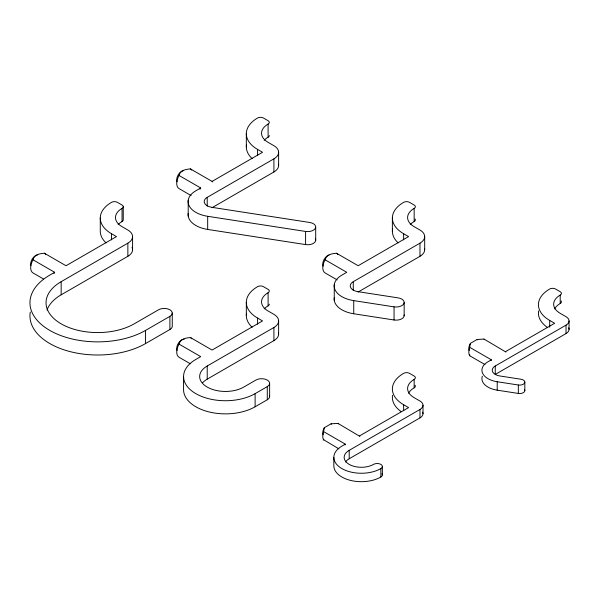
<?xml version="1.0" encoding="UTF-8"?>
<svg xmlns="http://www.w3.org/2000/svg" width="599" height="599" viewBox="0 0 599 599"><rect width="100%" height="100%" fill="white"/><g stroke="black" fill="none" stroke-linecap="round" stroke-linejoin="round"><path stroke-width="0.9" d="M188.206 216.037L188.206 200.238M315.291 238.604A8.042 4.642 0 0 1 313.547 243.276A8.042 4.642 0 0 1 305.595 244.587L207.681 229.439L207.681 216.306A26.416 15.252 0 0 1 195.843 190.789L200.71 187.974L179.071 175.485C180.104 170.273 186.012 169.195 190.445 168.911L212.083 181.407A11.374 6.567 -60 0 1 212.78 181.924M305.595 244.587L305.595 231.446A8.042 4.642 0 0 0 315.448 228.167A8.042 4.642 0 0 0 309.758 222.476L211.851 207.329A10.325 5.96 0 0 1 207.217 197.356L273.915 158.847A16.091 9.292 0 0 0 273.915 145.707L268.097 142.352A22.38 12.916 0 0 1 268.097 124.083A4.133 2.389 0 0 0 268.097 120.706L263.433 118.01A4.133 2.389 0 0 0 257.585 118.01A38.463 22.208 0 0 0 257.585 149.421L257.585 155.553M315.703 240.401L315.703 227.268M333.83 457.351L333.83 465.782A27.539 15.903 0 0 0 350.827 480.473A27.539 15.903 0 0 0 380.844 477.029A5.166 2.98 0 0 0 381.96 473.779M334.257 300.361L334.257 284.562M404.115 314.909A8.042 4.642 0 0 1 394.052 320.001L353.739 313.764L353.739 300.623A26.416 15.252 0 0 1 341.894 275.113L346.761 272.298L325.122 259.809C326.156 254.597 332.071 253.519 336.503 253.235L358.142 265.731L408.593 236.605L403.644 233.745A38.463 22.208 0 0 1 403.644 202.335A4.133 2.389 0 0 1 409.484 202.335L414.156 205.03A4.133 2.389 0 0 1 414.156 208.407A22.38 12.916 0 0 0 414.156 226.677L419.974 230.031A16.091 9.292 0 0 1 419.974 243.172L419.974 256.305L358.097 292.035M380.844 477.029L380.844 468.598A5.166 2.98 0 0 0 380.844 464.382A5.166 2.98 0 0 0 373.544 464.382A17.214 9.936 0 0 1 349.202 464.382A17.214 9.936 0 0 1 349.202 450.328L419.974 409.469A10.325 5.96 0 0 0 419.974 401.031L414.156 397.676A22.38 12.916 0 0 1 414.156 379.407A4.133 2.389 0 0 0 414.156 376.03L409.484 373.334A4.133 2.389 0 0 0 403.644 373.334A38.463 22.208 0 0 0 403.644 404.744L403.644 410.644M382.357 474.917L382.357 466.486M394.052 320.001L394.052 306.86A8.042 4.642 0 0 0 403.906 303.581A8.042 4.642 0 0 0 398.215 297.89L357.903 291.653A10.325 5.96 0 0 1 353.275 281.68L419.974 243.172M404.16 315.815L404.16 302.682M345.466 461.986A17.214 9.936 0 0 1 349.202 458.759L419.974 417.9L419.974 409.469M422.999 413.684L422.999 405.253M524.649 389.784A5.166 2.98 0 0 1 523.316 392.667A5.166 2.98 0 0 1 518.33 393.438L497.207 390.166L497.207 381.735A20.658 11.928 0 0 1 487.953 361.789L491.36 359.819L469.713 347.323L470.425 343.347L477.126 339.476L484.014 339.071L505.938 352.062M518.33 393.438L518.33 385.007A5.166 2.98 0 0 0 524.649 382.896A5.166 2.98 0 0 0 521.003 379.242L499.88 375.977A10.325 5.96 0 0 1 495.253 366.004L566.025 325.145A10.325 5.96 0 0 0 566.025 316.706L560.207 313.352A22.38 12.916 0 0 1 560.207 295.082A4.133 2.389 0 0 0 560.207 291.706L555.535 289.01A4.133 2.389 0 0 0 549.695 289.01A38.463 22.208 0 0 0 549.695 320.42L549.695 327.166M495.253 366.004L495.253 374.435L566.025 333.576L566.025 325.145M569.05 329.36L569.05 320.929M338.892 448.876L323.378 439.584A11.374 6.567 -60 0 1 323.378 432.471L324.366 427.671L331.075 423.8L337.963 423.396L359.887 436.386M323.662 440.078L323.745 439.179M484.943 364.551L469.713 355.761L469.796 354.855M345.024 444.967L345.301 444.144L323.662 431.647M469.713 347.323L469.436 348.146A11.374 6.567 -60 0 0 469.436 355.259L469.713 355.761M491.075 360.643L491.36 359.819M43.435 278.954L33.012 272.942A11.374 6.567 -60 0 1 33.012 259.809C34.046 254.597 39.961 253.519 44.393 253.235L66.032 265.731L116.483 236.605L111.534 233.745A38.463 22.208 0 0 1 111.534 202.335A4.133 2.389 0 0 1 117.374 202.335L122.046 205.03A4.133 2.389 0 0 1 122.046 208.407A22.38 12.916 0 0 0 122.046 226.677L127.864 230.031A16.091 9.292 0 0 1 127.864 243.172L127.864 256.305L61.165 294.813A51.641 29.815 0 0 0 47.029 310.08M190.287 363.743L179.071 357.266A11.374 6.567 -60 0 1 179.071 344.126C180.104 338.922 186.012 337.843 190.445 337.559L212.083 350.056L262.542 320.929L257.585 318.069A38.463 22.208 0 0 1 257.585 286.659A4.133 2.389 0 0 1 263.433 286.659L268.097 289.354A4.133 2.389 0 0 1 268.097 292.731A22.38 12.916 0 0 0 268.097 311.001L273.915 314.355A16.091 9.292 0 0 1 273.915 327.496L273.915 340.629L207.217 379.137A25.817 14.908 0 0 0 202.702 382.656M324.366 427.671L324.216 427.926A7.016 4.051 -60 0 0 323.138 434.792M470.425 343.347L470.267 343.601A7.016 4.051 -60 0 0 469.197 350.467M33.012 259.809L54.659 272.298L49.784 275.113A67.724 39.1 0 0 0 49.784 330.408A67.724 39.1 0 0 0 145.564 330.408L169.906 316.354A8.042 4.642 0 0 0 169.906 309.788A8.042 4.642 0 0 0 158.533 309.788L134.191 323.842A51.641 29.815 0 0 1 61.165 323.842A51.641 29.815 0 0 1 61.165 281.68M212.083 181.407L262.542 152.281L257.585 149.421M127.864 243.172L61.165 281.68L61.165 294.813M212.039 207.711L273.915 171.98A16.091 9.292 0 0 0 278.49 164.201M30.279 312.064A67.724 39.1 0 0 0 68.72 351.246A67.724 39.1 0 0 0 145.564 343.549L169.906 329.495A8.042 4.642 0 0 0 172.265 326.208L172.265 313.067M183.564 376.546L183.564 389.679A41.908 24.192 0 0 0 209.44 412.03A41.908 24.192 0 0 0 255.107 406.788L267.281 399.758L267.281 386.625A8.042 4.642 0 0 0 267.281 380.058A8.042 4.642 0 0 0 255.9 380.058L243.733 387.081A25.817 14.908 0 0 1 207.217 387.081A25.817 14.908 0 0 1 207.217 366.004L273.915 327.496M179.071 344.126L200.71 356.622L195.843 359.437A41.908 24.192 0 0 0 195.843 393.648A41.908 24.192 0 0 0 255.107 393.648L267.281 386.625M345.301 444.144L341.894 446.113A27.539 15.903 0 0 0 341.894 468.598A27.539 15.903 0 0 0 380.844 468.598M359.602 435.885L408.593 407.605L403.644 404.744M505.653 351.561L554.652 323.28L549.695 320.42M207.681 216.306L305.595 231.446M353.739 300.623L394.052 306.86M497.207 381.735L518.33 385.007M477.126 339.476L477.283 339.551A7.016 4.051 -60 0 1 477.71 339.873M331.075 423.8L331.225 423.875A7.016 4.051 -60 0 1 331.659 424.197M191.088 195.559L179.071 188.618A11.374 6.567 -60 0 1 179.071 175.485M337.147 279.883L325.122 272.942A11.374 6.567 -60 0 1 325.122 259.809M484.014 339.071L484.299 339.566M337.963 423.396L338.248 423.89M560.207 295.082L560.207 303.513A22.38 12.916 0 0 0 554.614 308.897M524.829 382.125L524.829 390.555M424.684 236.605L424.684 249.738M414.156 208.407L414.156 221.54A22.38 12.916 0 0 0 410.24 224.588M414.156 379.407L414.156 387.838A22.38 12.916 0 0 0 408.563 393.221M403.644 233.745L403.644 239.877M392.375 218.043L392.375 231.177M353.275 281.68L353.275 290.433M349.202 450.328L349.202 458.759M278.625 152.281L278.625 165.414M278.625 320.929L278.625 334.062M273.915 158.847L273.915 171.98M269.632 383.338L269.632 396.478M268.097 124.083L268.097 137.216A22.38 12.916 0 0 0 264.189 140.263M268.097 292.731L268.097 305.864A22.38 12.916 0 0 0 264.189 308.912M257.585 318.069L257.585 324.194M255.107 393.648L255.107 406.788M246.324 133.719L246.324 146.852M246.324 302.36L246.324 315.501M207.217 197.356L207.217 206.116M207.217 366.004L207.217 379.137M169.906 316.354L169.906 329.495M145.564 330.408L145.564 343.549M132.574 236.605L132.574 249.738M123.252 206.715L123.252 219.855A4.133 2.389 0 0 1 122.046 221.54A22.38 12.916 0 0 0 118.13 224.588M122.046 208.407L122.046 221.54M111.534 233.745L111.534 239.877M100.265 218.043L100.265 231.177A38.463 22.208 0 0 0 106.068 242.902M422.647 412.142A10.325 5.96 0 0 1 419.974 417.9M415.047 385.239A4.133 2.389 0 0 1 414.156 387.838M401.105 411.558A38.463 22.208 0 0 1 392.562 395.295M568.698 327.818A10.325 5.96 0 0 1 566.025 333.576M561.106 300.915A4.133 2.389 0 0 1 560.207 303.513M547.164 327.234A38.463 22.208 0 0 1 538.613 310.971M497.207 390.166A20.658 11.928 0 0 1 482.33 376.239M336.503 253.235A11.374 6.567 -60 0 1 337.776 254.425M323.138 266.143A7.016 4.051 -60 0 1 323.992 259.681A7.016 4.051 -60 0 1 329.001 255.032M424.549 248.525A16.091 9.292 0 0 1 419.974 256.305M415.047 218.942A4.133 2.389 0 0 1 414.156 221.54M398.178 242.902A38.463 22.208 0 0 1 392.562 228.998M353.739 313.764A26.416 15.252 0 0 1 334.257 297.703M190.445 168.911A11.374 6.567 -60 0 1 191.725 170.101M177.087 181.819A7.016 4.051 -60 0 1 178.158 174.953A7.016 4.051 -60 0 1 183.564 170.595M200.014 189.291A11.374 6.567 -60 0 1 200.71 187.974M269.31 135.531A4.133 2.389 0 0 1 268.097 137.216M252.119 158.578A38.463 22.208 0 0 1 246.503 144.673M207.681 229.439A26.416 15.252 0 0 1 188.206 213.379M53.962 273.616A11.374 6.567 -60 0 1 54.659 272.298M44.393 253.235A11.374 6.567 -60 0 1 45.666 254.425M132.027 247.335A16.091 9.292 0 0 1 127.864 256.305M30.819 265.552A7.016 4.051 -60 0 1 32.339 258.888A7.016 4.051 -60 0 1 37.512 254.919M190.445 337.559A11.374 6.567 -60 0 1 191.725 338.749M177.087 350.467A7.016 4.051 -60 0 1 178.397 343.212A7.016 4.051 -60 0 1 184.148 339.236M278.49 332.849A16.091 9.292 0 0 1 273.915 340.629M269.483 395.572A8.042 4.642 0 0 1 267.281 399.758M269.31 304.18A4.133 2.389 0 0 1 268.097 305.864M252.119 327.226A38.463 22.208 0 0 1 246.503 313.322"/></g></svg>
